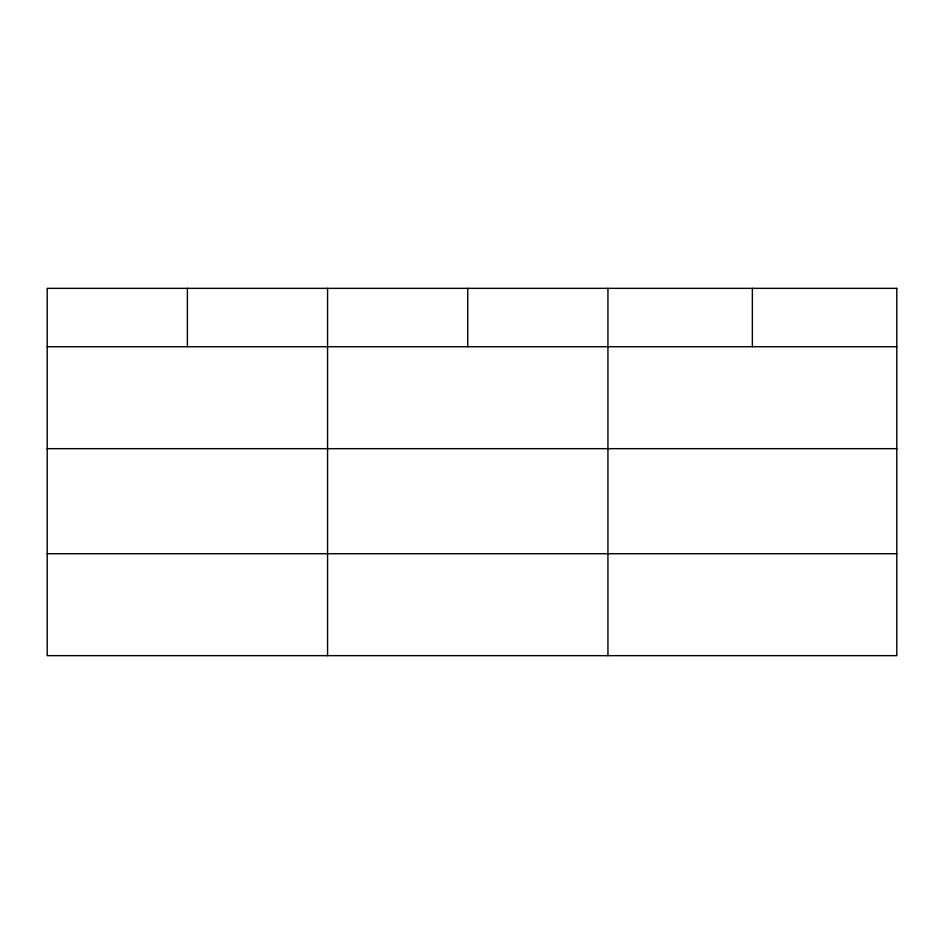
<?xml version="1.0" encoding="UTF-8"?>
<svg xmlns="http://www.w3.org/2000/svg" width="944" height="944" viewBox="0 0 944 944"><rect width="100%" height="100%" fill="white"/><g stroke="black" fill="none" stroke-linecap="round" stroke-linejoin="round"><path stroke-width="1.42" d="M47.2 346.731L896.8 346.731M47.2 448.671L896.8 448.671M47.2 553.715L896.8 553.715M752.368 288.345L752.368 346.731M607.936 288.345L607.936 655.655M467.752 288.345L467.752 346.731M327.568 288.345L327.568 655.655M187.384 288.345L187.384 346.731M896.8 288.345L47.2 288.345L47.2 655.655L896.8 655.655L896.8 288.345"/></g></svg>
